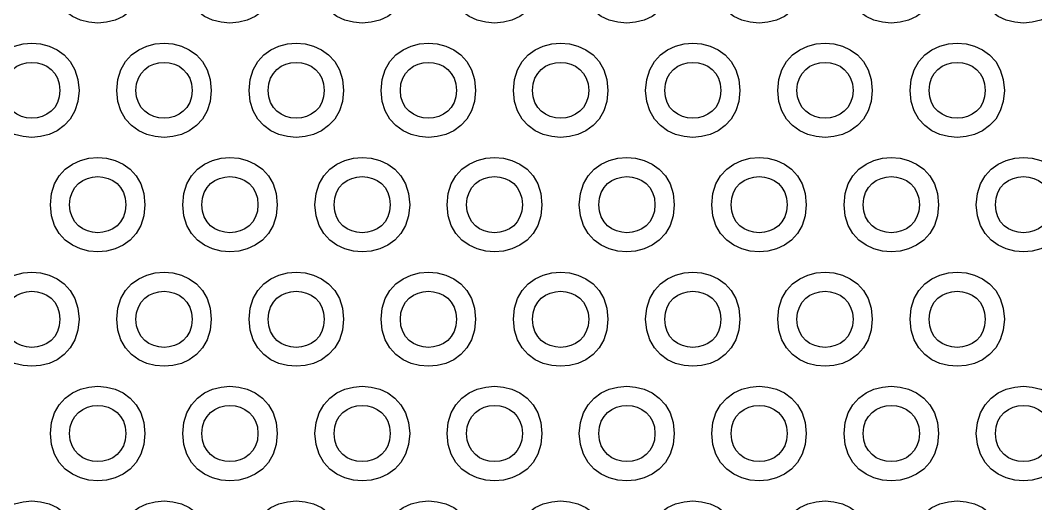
# Model space of a CAD drawing. Extents: x -12.2 to 12.2, y 340.7 to 359.5.
# Drawn here: x -0.158 to 0.813, y 351.297 to 351.76 of the extents above; entities that cross this region are included whole.
import ezdxf

# ---------------------------------------------------------------- set-up
doc = ezdxf.new("R2010")
doc.units = 0
doc.layers.get('0').update_dxf_attribs({"linetype": 'CONTINUOUS'})

msp = doc.modelspace()

# ---------------------------------------------------------------- linework, layer by layer
at = {"color": 5}
for points in [[(-0.119787, 351.692693), (-0.119787, 351.692693)], [(-0.101508, 351.692693), (-0.101508, 351.692693)], [(0.006612, 351.692693), (0.006612, 351.692693)], [(0.024891, 351.692693), (0.024891, 351.692693)], [(0.13301, 351.692693), (0.13301, 351.692693)], [(0.151289, 351.692693), (0.151289, 351.692693)], [(0.259409, 351.692693), (0.259409, 351.692693)], [(0.277688, 351.692693), (0.277688, 351.692693)], [(0.385808, 351.692693), (0.385808, 351.692693)], [(0.404087, 351.692693), (0.404087, 351.692693)], [(0.512207, 351.692693), (0.512207, 351.692693)], [(0.530486, 351.692693), (0.530486, 351.692693)], [(0.638605, 351.692693), (0.638605, 351.692693)], [(0.656885, 351.692693), (0.656885, 351.692693)], [(0.765004, 351.692693), (0.765004, 351.692693)], [(0.783284, 351.692693), (0.783284, 351.692693)], [(-0.056782, 351.583407), (-0.056782, 351.583407)], [(-0.038503, 351.583407), (-0.038503, 351.583407)], [(0.069617, 351.583407), (0.069617, 351.583407)], [(0.087896, 351.583407), (0.087896, 351.583407)], [(0.196015, 351.583407), (0.196015, 351.583407)], [(0.214683, 351.583407), (0.214683, 351.583407)], [(0.322414, 351.583407), (0.322414, 351.583407)], [(0.341082, 351.583407), (0.341082, 351.583407)], [(0.449202, 351.583407), (0.449202, 351.583407)], [(0.467481, 351.583407), (0.467481, 351.583407)], [(0.5756, 351.583407), (0.5756, 351.583407)], [(0.59388, 351.583407), (0.59388, 351.583407)], [(0.701999, 351.583407), (0.701999, 351.583407)], [(0.720279, 351.583407), (0.720279, 351.583407)], [(-0.119787, 351.473731), (-0.119787, 351.473731)], [(-0.101508, 351.473731), (-0.101508, 351.473731)], [(0.006612, 351.473731), (0.006612, 351.473731)], [(0.024891, 351.473731), (0.024891, 351.473731)], [(0.13301, 351.473731), (0.13301, 351.473731)], [(0.151289, 351.473731), (0.151289, 351.473731)], [(0.259409, 351.473731), (0.259409, 351.473731)], [(0.277688, 351.473731), (0.277688, 351.473731)], [(0.385808, 351.473731), (0.385808, 351.473731)], [(0.404087, 351.473731), (0.404087, 351.473731)], [(0.512207, 351.473731), (0.512207, 351.473731)], [(0.530486, 351.473731), (0.530486, 351.473731)], [(0.638605, 351.473731), (0.638605, 351.473731)], [(0.656885, 351.473731), (0.656885, 351.473731)], [(0.765004, 351.473731), (0.765004, 351.473731)], [(0.783284, 351.473731), (0.783284, 351.473731)], [(-0.056782, 351.364445), (-0.056782, 351.364445)], [(-0.038503, 351.364445), (-0.038503, 351.364445)], [(0.069617, 351.364445), (0.069617, 351.364445)], [(0.087896, 351.364445), (0.087896, 351.364445)], [(0.196015, 351.364445), (0.196015, 351.364445)], [(0.214683, 351.364445), (0.214683, 351.364445)], [(0.322414, 351.364445), (0.322414, 351.364445)], [(0.341082, 351.364445), (0.341082, 351.364445)], [(0.449202, 351.364445), (0.449202, 351.364445)], [(0.467481, 351.364445), (0.467481, 351.364445)], [(0.5756, 351.364445), (0.5756, 351.364445)], [(0.59388, 351.364445), (0.59388, 351.364445)], [(0.701999, 351.364445), (0.701999, 351.364445)], [(0.720279, 351.364445), (0.720279, 351.364445)]]:
    msp.add_lwpolyline(points, dxfattribs=at)
for points in [[(0, 350.713783), (-0.789506, 350.713783), (-1.429278, 351.353555), (-1.429278, 352.143061)], [(0, 350.732062), (-0.779394, 350.732062), (-1.410999, 351.364056), (-1.410999, 352.143061)], [(1.410999, 352.143061), (1.410999, 351.364056), (0.779394, 350.732062), (0, 350.732062)], [(1.429278, 352.143061), (1.429278, 351.353555), (0.789506, 350.713783), (0, 350.713783)], [(-1.785917, 351.84865), (-1.43939, 351.182431), (-0.751003, 350.764732), (0, 350.764732)], [(0, 350.764732), (0.751003, 350.764732), (1.43939, 351.182431), (1.785917, 351.84865)], [(-1.802252, 351.840093), (-1.452614, 351.168041), (-0.757615, 350.746063), (0, 350.746063)], [(0, 350.746063), (0.757615, 350.746063), (1.452614, 351.168041), (1.802252, 351.840093)], [(-0.038503, 351.802368), (-0.038503, 351.742086), (-0.128732, 351.742086), (-0.128732, 351.802368)], [(0.087896, 351.802368), (0.087896, 351.742086), (-0.002334, 351.742086), (-0.002334, 351.802368)], [(0.214683, 351.802368), (0.214683, 351.742086), (0.124065, 351.742086), (0.124065, 351.802368)], [(0.341082, 351.802368), (0.341082, 351.742086), (0.250464, 351.742086), (0.250464, 351.802368)], [(0.467481, 351.802368), (0.467481, 351.742086), (0.376863, 351.742086), (0.376863, 351.802368)], [(0.59388, 351.802368), (0.59388, 351.742086), (0.50365, 351.742086), (0.50365, 351.802368)], [(0.720279, 351.802368), (0.720279, 351.742086), (0.630049, 351.742086), (0.630049, 351.802368)], [(0.846677, 351.802368), (0.846677, 351.742086), (0.756448, 351.742086), (0.756448, 351.802368)], [(-0.191737, 351.692693), (-0.191737, 351.752976), (-0.101508, 351.752976), (-0.101508, 351.692693)], [(-0.065338, 351.692693), (-0.065338, 351.752976), (0.024891, 351.752976), (0.024891, 351.692693)], [(0.06106, 351.692693), (0.06106, 351.752976), (0.151289, 351.752976), (0.151289, 351.692693)], [(0.187459, 351.692693), (0.187459, 351.752976), (0.277688, 351.752976), (0.277688, 351.692693)], [(0.313858, 351.692693), (0.313858, 351.752976), (0.404087, 351.752976), (0.404087, 351.692693)], [(0.440257, 351.692693), (0.440257, 351.752976), (0.530486, 351.752976), (0.530486, 351.692693)], [(0.566655, 351.692693), (0.566655, 351.752976), (0.656885, 351.752976), (0.656885, 351.692693)], [(0.693054, 351.692693), (0.693054, 351.752976), (0.783284, 351.752976), (0.783284, 351.692693)], [(-0.173458, 351.692693), (-0.173458, 351.728474), (-0.119787, 351.728474), (-0.119787, 351.692693)], [(-0.047059, 351.692693), (-0.047059, 351.728474), (0.006612, 351.728474), (0.006612, 351.692693)], [(0.079339, 351.692693), (0.079339, 351.728474), (0.13301, 351.728474), (0.13301, 351.692693)], [(0.205738, 351.692693), (0.205738, 351.728474), (0.259409, 351.728474), (0.259409, 351.692693)], [(0.332137, 351.692693), (0.332137, 351.728474), (0.385808, 351.728474), (0.385808, 351.692693)], [(0.458536, 351.692693), (0.458536, 351.728474), (0.512207, 351.728474), (0.512207, 351.692693)], [(0.584935, 351.692693), (0.584935, 351.728474), (0.638605, 351.728474), (0.638605, 351.692693)], [(0.711333, 351.692693), (0.711333, 351.728474), (0.765004, 351.728474), (0.765004, 351.692693)], [(-0.101508, 351.692693), (-0.101508, 351.632799), (-0.191737, 351.632799), (-0.191737, 351.692693)], [(-0.119787, 351.692693), (-0.119787, 351.657301), (-0.173458, 351.657301), (-0.173458, 351.692693)], [(0.024891, 351.692693), (0.024891, 351.632799), (-0.065338, 351.632799), (-0.065338, 351.692693)], [(0.006612, 351.692693), (0.006612, 351.657301), (-0.047059, 351.657301), (-0.047059, 351.692693)], [(0.151289, 351.692693), (0.151289, 351.632799), (0.06106, 351.632799), (0.06106, 351.692693)], [(0.13301, 351.692693), (0.13301, 351.657301), (0.079339, 351.657301), (0.079339, 351.692693)], [(0.277688, 351.692693), (0.277688, 351.632799), (0.187459, 351.632799), (0.187459, 351.692693)], [(0.259409, 351.692693), (0.259409, 351.657301), (0.205738, 351.657301), (0.205738, 351.692693)], [(0.404087, 351.692693), (0.404087, 351.632799), (0.313858, 351.632799), (0.313858, 351.692693)], [(0.385808, 351.692693), (0.385808, 351.657301), (0.332137, 351.657301), (0.332137, 351.692693)], [(0.530486, 351.692693), (0.530486, 351.632799), (0.440257, 351.632799), (0.440257, 351.692693)], [(0.512207, 351.692693), (0.512207, 351.657301), (0.458536, 351.657301), (0.458536, 351.692693)], [(0.656885, 351.692693), (0.656885, 351.632799), (0.566655, 351.632799), (0.566655, 351.692693)], [(0.638605, 351.692693), (0.638605, 351.657301), (0.584935, 351.657301), (0.584935, 351.692693)], [(0.783284, 351.692693), (0.783284, 351.632799), (0.693054, 351.632799), (0.693054, 351.692693)], [(0.765004, 351.692693), (0.765004, 351.657301), (0.711333, 351.657301), (0.711333, 351.692693)], [(-0.128732, 351.583407), (-0.128732, 351.643689), (-0.038503, 351.643689), (-0.038503, 351.583407)], [(-0.002334, 351.583407), (-0.002334, 351.643689), (0.087896, 351.643689), (0.087896, 351.583407)], [(0.124065, 351.583407), (0.124065, 351.643689), (0.214683, 351.643689), (0.214683, 351.583407)], [(0.250464, 351.583407), (0.250464, 351.643689), (0.341082, 351.643689), (0.341082, 351.583407)], [(0.376863, 351.583407), (0.376863, 351.643689), (0.467481, 351.643689), (0.467481, 351.583407)], [(0.50365, 351.583407), (0.50365, 351.643689), (0.59388, 351.643689), (0.59388, 351.583407)], [(0.630049, 351.583407), (0.630049, 351.643689), (0.720279, 351.643689), (0.720279, 351.583407)], [(0.756448, 351.583407), (0.756448, 351.643689), (0.846677, 351.643689), (0.846677, 351.583407)], [(-0.110453, 351.583407), (-0.110453, 351.619187), (-0.056782, 351.619187), (-0.056782, 351.583407)], [(0.015946, 351.583407), (0.015946, 351.619187), (0.069617, 351.619187), (0.069617, 351.583407)], [(0.142344, 351.583407), (0.142344, 351.619187), (0.196015, 351.619187), (0.196015, 351.583407)], [(0.269132, 351.583407), (0.269132, 351.619187), (0.322414, 351.619187), (0.322414, 351.583407)], [(0.395531, 351.583407), (0.395531, 351.619187), (0.449202, 351.619187), (0.449202, 351.583407)], [(0.52193, 351.583407), (0.52193, 351.619187), (0.5756, 351.619187), (0.5756, 351.583407)], [(0.648329, 351.583407), (0.648329, 351.619187), (0.701999, 351.619187), (0.701999, 351.583407)], [(0.774727, 351.583407), (0.774727, 351.619187), (0.828398, 351.619187), (0.828398, 351.583407)], [(-0.038503, 351.583407), (-0.038503, 351.523124), (-0.128732, 351.523124), (-0.128732, 351.583407)], [(-0.056782, 351.583407), (-0.056782, 351.547626), (-0.110453, 351.547626), (-0.110453, 351.583407)], [(0.087896, 351.583407), (0.087896, 351.523124), (-0.002334, 351.523124), (-0.002334, 351.583407)], [(0.069617, 351.583407), (0.069617, 351.547626), (0.015946, 351.547626), (0.015946, 351.583407)], [(0.214683, 351.583407), (0.214683, 351.523124), (0.124065, 351.523124), (0.124065, 351.583407)], [(0.196015, 351.583407), (0.196015, 351.547626), (0.142344, 351.547626), (0.142344, 351.583407)], [(0.341082, 351.583407), (0.341082, 351.523124), (0.250464, 351.523124), (0.250464, 351.583407)], [(0.322414, 351.583407), (0.322414, 351.547626), (0.269132, 351.547626), (0.269132, 351.583407)], [(0.467481, 351.583407), (0.467481, 351.523124), (0.376863, 351.523124), (0.376863, 351.583407)], [(0.449202, 351.583407), (0.449202, 351.547626), (0.395531, 351.547626), (0.395531, 351.583407)], [(0.59388, 351.583407), (0.59388, 351.523124), (0.50365, 351.523124), (0.50365, 351.583407)], [(0.5756, 351.583407), (0.5756, 351.547626), (0.52193, 351.547626), (0.52193, 351.583407)], [(0.720279, 351.583407), (0.720279, 351.523124), (0.630049, 351.523124), (0.630049, 351.583407)], [(0.701999, 351.583407), (0.701999, 351.547626), (0.648329, 351.547626), (0.648329, 351.583407)], [(0.846677, 351.583407), (0.846677, 351.523124), (0.756448, 351.523124), (0.756448, 351.583407)], [(0.828398, 351.583407), (0.828398, 351.547626), (0.774727, 351.547626), (0.774727, 351.583407)], [(-0.191737, 351.473731), (-0.191737, 351.534014), (-0.101508, 351.534014), (-0.101508, 351.473731)], [(-0.065338, 351.473731), (-0.065338, 351.534014), (0.024891, 351.534014), (0.024891, 351.473731)], [(0.06106, 351.473731), (0.06106, 351.534014), (0.151289, 351.534014), (0.151289, 351.473731)], [(0.187459, 351.473731), (0.187459, 351.534014), (0.277688, 351.534014), (0.277688, 351.473731)], [(0.313858, 351.473731), (0.313858, 351.534014), (0.404087, 351.534014), (0.404087, 351.473731)], [(0.440257, 351.473731), (0.440257, 351.534014), (0.530486, 351.534014), (0.530486, 351.473731)], [(0.566655, 351.473731), (0.566655, 351.534014), (0.656885, 351.534014), (0.656885, 351.473731)], [(0.693054, 351.473731), (0.693054, 351.534014), (0.783284, 351.534014), (0.783284, 351.473731)], [(-0.173458, 351.473731), (-0.173458, 351.509512), (-0.119787, 351.509512), (-0.119787, 351.473731)], [(-0.047059, 351.473731), (-0.047059, 351.509512), (0.006612, 351.509512), (0.006612, 351.473731)], [(0.079339, 351.473731), (0.079339, 351.509512), (0.13301, 351.509512), (0.13301, 351.473731)], [(0.205738, 351.473731), (0.205738, 351.509512), (0.259409, 351.509512), (0.259409, 351.473731)], [(0.332137, 351.473731), (0.332137, 351.509512), (0.385808, 351.509512), (0.385808, 351.473731)], [(0.458536, 351.473731), (0.458536, 351.509512), (0.512207, 351.509512), (0.512207, 351.473731)], [(0.584935, 351.473731), (0.584935, 351.509512), (0.638605, 351.509512), (0.638605, 351.473731)], [(0.711333, 351.473731), (0.711333, 351.509512), (0.765004, 351.509512), (0.765004, 351.473731)], [(-0.101508, 351.473731), (-0.101508, 351.413838), (-0.191737, 351.413838), (-0.191737, 351.473731)], [(-0.119787, 351.473731), (-0.119787, 351.437951), (-0.173458, 351.437951), (-0.173458, 351.473731)], [(0.024891, 351.473731), (0.024891, 351.413838), (-0.065338, 351.413838), (-0.065338, 351.473731)], [(0.006612, 351.473731), (0.006612, 351.437951), (-0.047059, 351.437951), (-0.047059, 351.473731)], [(0.151289, 351.473731), (0.151289, 351.413838), (0.06106, 351.413838), (0.06106, 351.473731)], [(0.13301, 351.473731), (0.13301, 351.437951), (0.079339, 351.437951), (0.079339, 351.473731)], [(0.277688, 351.473731), (0.277688, 351.413838), (0.187459, 351.413838), (0.187459, 351.473731)], [(0.259409, 351.473731), (0.259409, 351.437951), (0.205738, 351.437951), (0.205738, 351.473731)], [(0.404087, 351.473731), (0.404087, 351.413838), (0.313858, 351.413838), (0.313858, 351.473731)], [(0.385808, 351.473731), (0.385808, 351.437951), (0.332137, 351.437951), (0.332137, 351.473731)], [(0.530486, 351.473731), (0.530486, 351.413838), (0.440257, 351.413838), (0.440257, 351.473731)], [(0.512207, 351.473731), (0.512207, 351.437951), (0.458536, 351.437951), (0.458536, 351.473731)], [(0.656885, 351.473731), (0.656885, 351.413838), (0.566655, 351.413838), (0.566655, 351.473731)], [(0.638605, 351.473731), (0.638605, 351.437951), (0.584935, 351.437951), (0.584935, 351.473731)], [(0.783284, 351.473731), (0.783284, 351.413838), (0.693054, 351.413838), (0.693054, 351.473731)], [(0.765004, 351.473731), (0.765004, 351.437951), (0.711333, 351.437951), (0.711333, 351.473731)], [(-0.128732, 351.364445), (-0.128732, 351.424728), (-0.038503, 351.424728), (-0.038503, 351.364445)], [(-0.002334, 351.364445), (-0.002334, 351.424728), (0.087896, 351.424728), (0.087896, 351.364445)], [(0.124065, 351.364445), (0.124065, 351.424728), (0.214683, 351.424728), (0.214683, 351.364445)], [(0.250464, 351.364445), (0.250464, 351.424728), (0.341082, 351.424728), (0.341082, 351.364445)], [(0.376863, 351.364445), (0.376863, 351.424728), (0.467481, 351.424728), (0.467481, 351.364445)], [(0.50365, 351.364445), (0.50365, 351.424728), (0.59388, 351.424728), (0.59388, 351.364445)], [(0.630049, 351.364445), (0.630049, 351.424728), (0.720279, 351.424728), (0.720279, 351.364445)], [(0.756448, 351.364445), (0.756448, 351.424728), (0.846677, 351.424728), (0.846677, 351.364445)], [(-0.110453, 351.364445), (-0.110453, 351.400226), (-0.056782, 351.400226), (-0.056782, 351.364445)], [(0.015946, 351.364445), (0.015946, 351.400226), (0.069617, 351.400226), (0.069617, 351.364445)], [(0.142344, 351.364445), (0.142344, 351.400226), (0.196015, 351.400226), (0.196015, 351.364445)], [(0.269132, 351.364445), (0.269132, 351.400226), (0.322414, 351.400226), (0.322414, 351.364445)], [(0.395531, 351.364445), (0.395531, 351.400226), (0.449202, 351.400226), (0.449202, 351.364445)], [(0.52193, 351.364445), (0.52193, 351.400226), (0.5756, 351.400226), (0.5756, 351.364445)], [(0.648329, 351.364445), (0.648329, 351.400226), (0.701999, 351.400226), (0.701999, 351.364445)], [(0.774727, 351.364445), (0.774727, 351.400226), (0.828398, 351.400226), (0.828398, 351.364445)], [(-0.038503, 351.364445), (-0.038503, 351.304163), (-0.128732, 351.304163), (-0.128732, 351.364445)], [(-0.056782, 351.364445), (-0.056782, 351.328665), (-0.110453, 351.328665), (-0.110453, 351.364445)], [(0.087896, 351.364445), (0.087896, 351.304163), (-0.002334, 351.304163), (-0.002334, 351.364445)], [(0.069617, 351.364445), (0.069617, 351.328665), (0.015946, 351.328665), (0.015946, 351.364445)], [(0.214683, 351.364445), (0.214683, 351.304163), (0.124065, 351.304163), (0.124065, 351.364445)], [(0.196015, 351.364445), (0.196015, 351.328665), (0.142344, 351.328665), (0.142344, 351.364445)], [(0.341082, 351.364445), (0.341082, 351.304163), (0.250464, 351.304163), (0.250464, 351.364445)], [(0.322414, 351.364445), (0.322414, 351.328665), (0.269132, 351.328665), (0.269132, 351.364445)], [(0.467481, 351.364445), (0.467481, 351.304163), (0.376863, 351.304163), (0.376863, 351.364445)], [(0.449202, 351.364445), (0.449202, 351.328665), (0.395531, 351.328665), (0.395531, 351.364445)], [(0.59388, 351.364445), (0.59388, 351.304163), (0.50365, 351.304163), (0.50365, 351.364445)], [(0.5756, 351.364445), (0.5756, 351.328665), (0.52193, 351.328665), (0.52193, 351.364445)], [(0.720279, 351.364445), (0.720279, 351.304163), (0.630049, 351.304163), (0.630049, 351.364445)], [(0.701999, 351.364445), (0.701999, 351.328665), (0.648329, 351.328665), (0.648329, 351.364445)], [(0.846677, 351.364445), (0.846677, 351.304163), (0.756448, 351.304163), (0.756448, 351.364445)], [(0.828398, 351.364445), (0.828398, 351.328665), (0.774727, 351.328665), (0.774727, 351.364445)], [(-0.191737, 351.25477), (-0.191737, 351.315052), (-0.101508, 351.315052), (-0.101508, 351.25477)], [(-0.065338, 351.25477), (-0.065338, 351.315052), (0.024891, 351.315052), (0.024891, 351.25477)], [(0.06106, 351.25477), (0.06106, 351.315052), (0.151289, 351.315052), (0.151289, 351.25477)], [(0.187459, 351.25477), (0.187459, 351.315052), (0.277688, 351.315052), (0.277688, 351.25477)], [(0.313858, 351.25477), (0.313858, 351.315052), (0.404087, 351.315052), (0.404087, 351.25477)], [(0.440257, 351.25477), (0.440257, 351.315052), (0.530486, 351.315052), (0.530486, 351.25477)], [(0.566655, 351.25477), (0.566655, 351.315052), (0.656885, 351.315052), (0.656885, 351.25477)], [(0.693054, 351.25477), (0.693054, 351.315052), (0.783284, 351.315052), (0.783284, 351.25477)]]:
    msp.add_open_spline(points, degree=3, dxfattribs=at)

doc.saveas('drawing.dxf')
